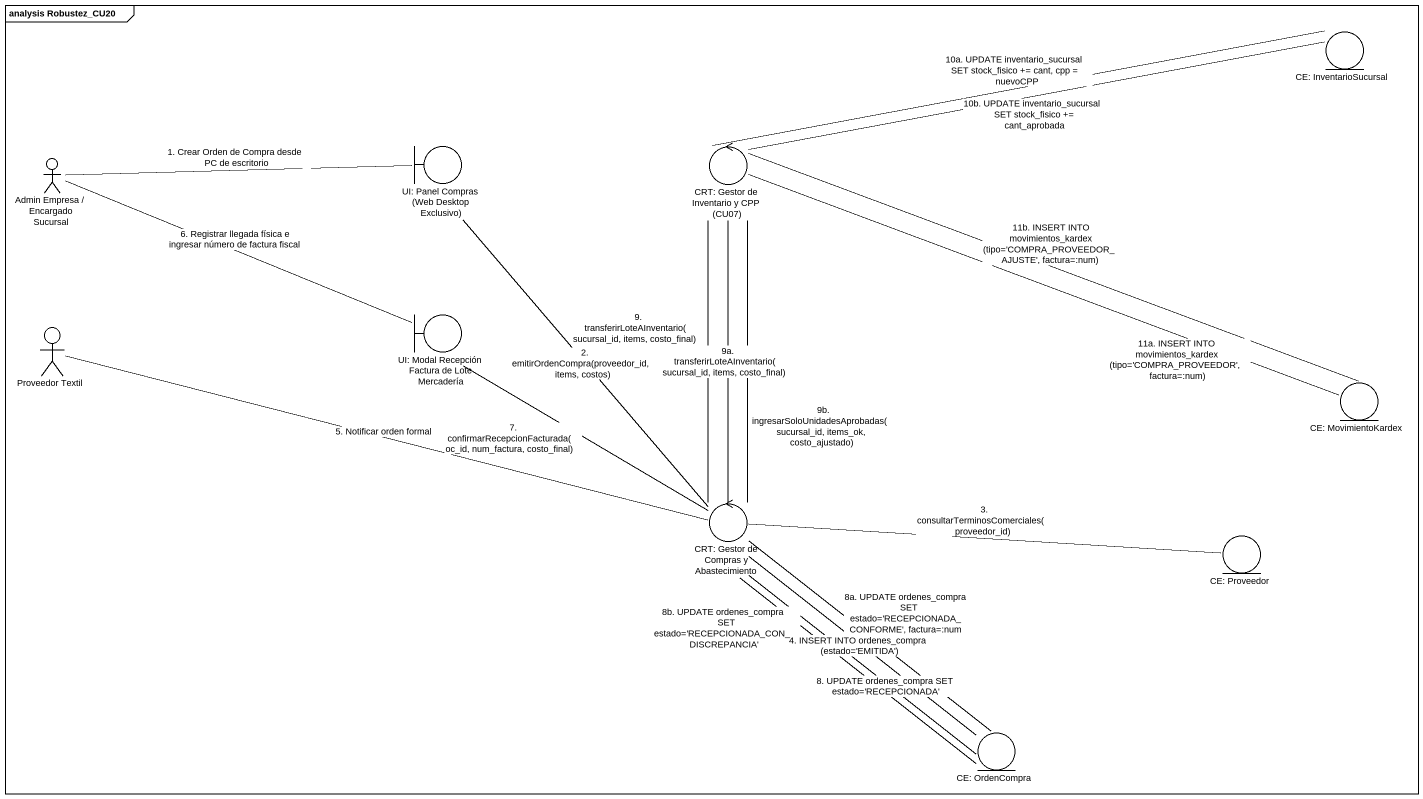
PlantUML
@startuml
mainframe analysis Robustez_CU20
entity "CE: InventarioSucursal" as CE_InventarioSucursal
actor "Admin Empresa / Encargado Sucursal" as Admin_Empresa_Encargado
boundary "UI: Panel Compras (Web Desktop Exclusivo)" as UI_Panel_Compras_Web
control "CRT: Gestor de Inventario y CPP (CU07)" as CRT_Gestor_de_Inventario_y
boundary "UI: Modal Recepción Factura de Lote Mercadería" as UI_Modal_Recepción_Factura
actor "Proveedor Textil" as Proveedor_Textil
entity "CE: MovimientoKardex" as CE_MovimientoKardex
control "CRT: Gestor de Compras y Abastecimiento" as CRT_Gestor_de_Compras_y
entity "CE: Proveedor" as CE_Proveedor
entity "CE: OrdenCompra" as CE_OrdenCompra
Admin_Empresa_Encargado -right- UI_Panel_Compras_Web : 1. Crear Orden de Compra desde PC de escritorio
Admin_Empresa_Encargado -right- UI_Modal_Recepción_Factura : 6. Registrar llegada física e ingresar número de factura fiscal
UI_Panel_Compras_Web -- CRT_Gestor_de_Compras_y : 2. emitirOrdenCompra(proveedor_id, items, costos)
CRT_Gestor_de_Inventario_y -right- CE_InventarioSucursal : 10a. UPDATE inventario_sucursal SET stock_fisico += cant, cpp = nuevoCPP
CRT_Gestor_de_Inventario_y -right- CE_InventarioSucursal : 10b. UPDATE inventario_sucursal SET stock_fisico += cant_aprobada
CRT_Gestor_de_Inventario_y -right- CE_MovimientoKardex : 11a. INSERT INTO movimientos_kardex (tipo='COMPRA_PROVEEDOR', factura=:num)
CRT_Gestor_de_Inventario_y -right- CE_MovimientoKardex : 11b. INSERT INTO movimientos_kardex (tipo='COMPRA_PROVEEDOR_AJUSTE', factura=:num)
UI_Modal_Recepción_Factura -- CRT_Gestor_de_Compras_y : 7. confirmarRecepcionFacturada(oc_id, num_factura, costo_final)
CRT_Gestor_de_Compras_y -up- CRT_Gestor_de_Inventario_y : 9. transferirLoteAInventario(sucursal_id, items, costo_final)
CRT_Gestor_de_Compras_y -up- CRT_Gestor_de_Inventario_y : 9a. transferirLoteAInventario(sucursal_id, items, costo_final)
CRT_Gestor_de_Compras_y -up- CRT_Gestor_de_Inventario_y : 9b. ingresarSoloUnidadesAprobadas(sucursal_id, items_ok, costo_ajustado)
CRT_Gestor_de_Compras_y -left- Proveedor_Textil : 5. Notificar orden formal
CRT_Gestor_de_Compras_y -right- CE_Proveedor : 3. consultarTerminosComerciales(proveedor_id)
CRT_Gestor_de_Compras_y -- CE_OrdenCompra : 4. INSERT INTO ordenes_compra (estado='EMITIDA')
CRT_Gestor_de_Compras_y -- CE_OrdenCompra : 8. UPDATE ordenes_compra SET estado='RECEPCIONADA'
CRT_Gestor_de_Compras_y -- CE_OrdenCompra : 8a. UPDATE ordenes_compra SET estado='RECEPCIONADA_CONFORME', factura=:num
CRT_Gestor_de_Compras_y -- CE_OrdenCompra : 8b. UPDATE ordenes_compra SET estado='RECEPCIONADA_CON_DISCREPANCIA'
@enduml
